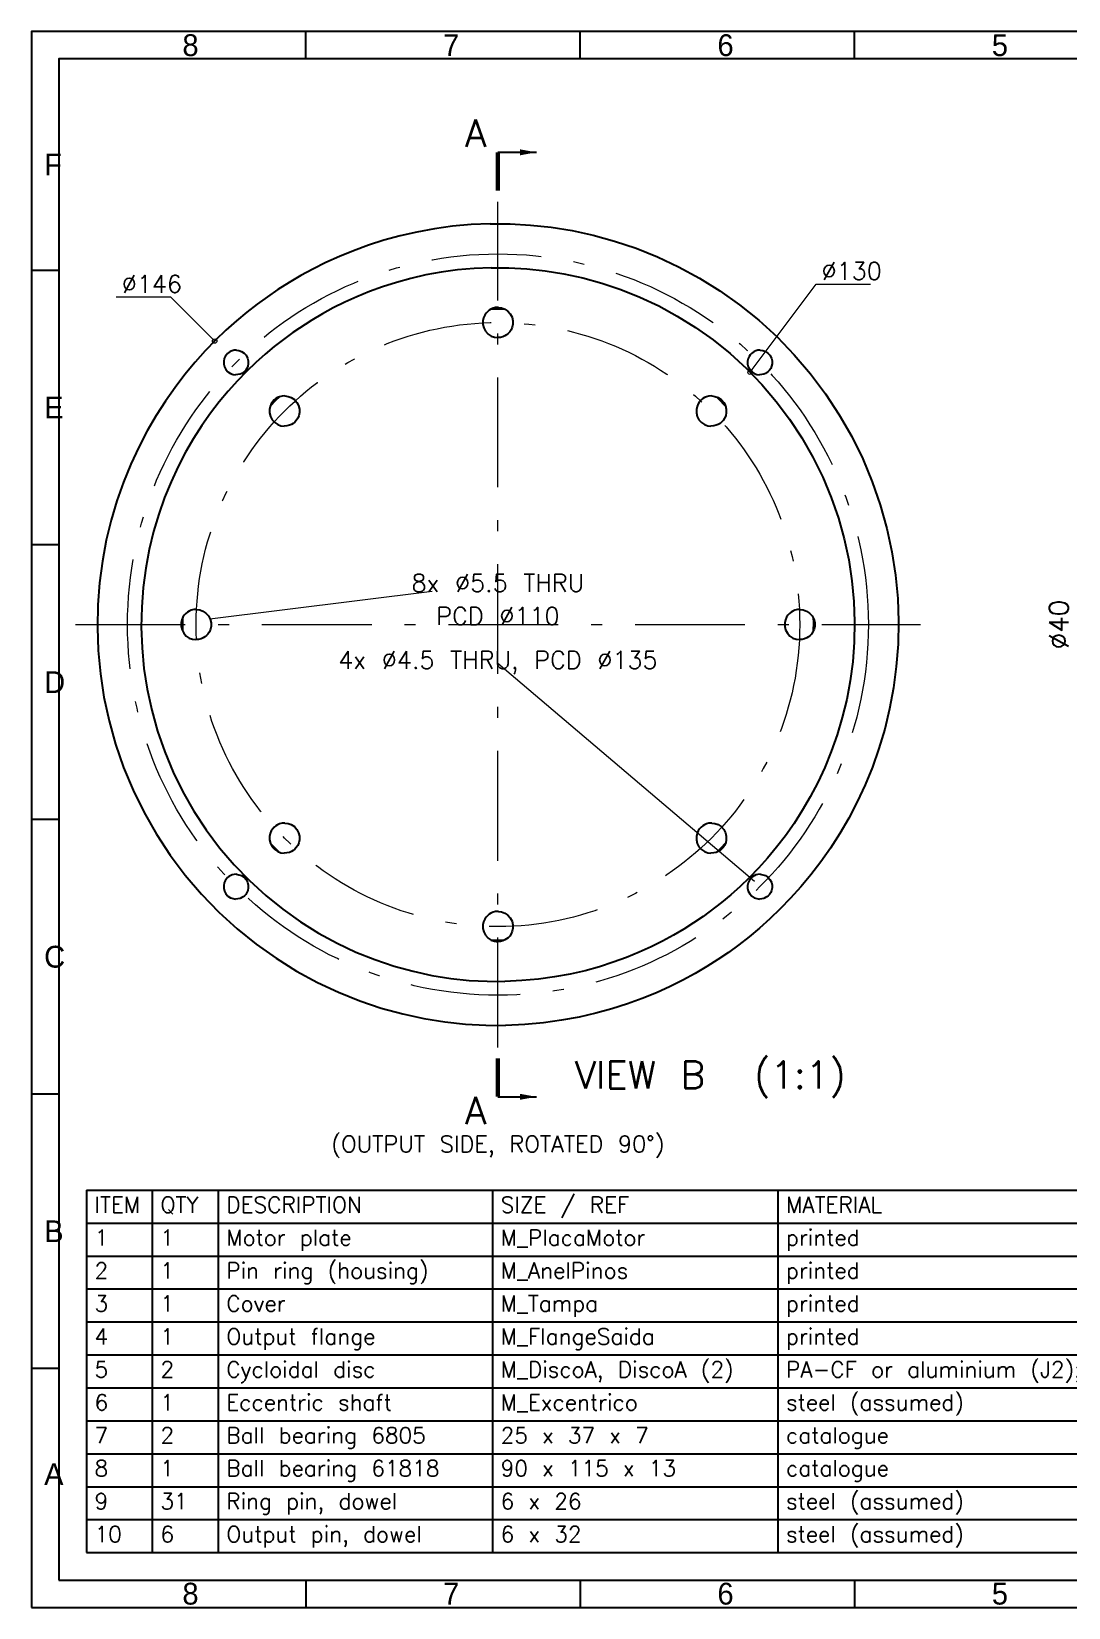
# Model space of a CAD drawing. Header units: millimetres. Extents: x 15 to 418, y 5 to 292.
# Drawn here: x 15 to 204, y 5 to 292 of the extents above; entities that cross this region are included whole.
import ezdxf
from ezdxf.enums import TextEntityAlignment as Align

# ---------------------------------------------------------------- set-up
doc = ezdxf.new("R2010")
doc.units = ezdxf.units.MM
doc.linetypes.add('CENTER', pattern=[34, 20, -6, 2, -6])
for name, color, linetype, lineweight in [('CENTER', 7, 'CENTER', 18), ('DIM', 7, 'Continuous', 18), ('FORMAT', 7, 'Continuous', 30), ('NOTES', 7, 'Continuous', 18), ('VISIBLE', 7, 'Continuous', 30)]:
    doc.layers.add(name, color=color, linetype=linetype, lineweight=lineweight)
doc.styles.add('SLDTEXTSTYLE0', font='txt.shx')

msp = doc.modelspace()

# ---------------------------------------------------------------- linework, layer by layer
at = {"layer": 'CENTER'}
for p, q in [((100, 107), (100, 261)), ((23, 184), (177, 184))]:
    msp.add_line(p, q, dxfattribs=at)
for radius in [67.5, 55]:
    msp.add_circle((100, 184), radius, dxfattribs=at)
at = {"layer": 'DIM'}
for p, q in [((145.96, 229.96), (157.98, 245.98)), ((157.98, 245.98), (167.92, 245.98)), ((40.38, 243.62), (30.45, 243.62)), ((48.38, 235.62), (40.38, 243.62)), ((88, 190), (47.5, 185)), ((100, 177), (146.73, 137.27))]:
    msp.add_line(p, q, dxfattribs=at)
for centre in [(48.38, 235.62), (145.96, 229.96)]:
    msp.add_circle(centre, 0.4, dxfattribs=at)
at = {"layer": 'FORMAT'}
for p, q in [((65, 287), (65, 292)), ((115, 287), (115, 292)), ((165, 287), (165, 292)), ((100, 270), (107, 270)), ((20, 248.5), (15, 248.5)), ((20, 198.5), (15, 198.5)), ((20, 148.5), (15, 148.5)), ((20, 98.5), (15, 98.5)), ((100, 98), (107, 98)), ((25, 81), (225, 81)), ((25, 81), (25, 15)), ((37, 81), (37, 15)), ((49, 81), (49, 15)), ((99, 81), (99, 15)), ((151, 81), (151, 15)), ((25, 75), (225, 75)), ((25, 69), (225, 69)), ((25, 63), (225, 63)), ((25, 57), (225, 57)), ((25, 51), (225, 51)), ((20, 48.5), (15, 48.5)), ((25, 45), (225, 45)), ((25, 39), (225, 39)), ((25, 33), (225, 33)), ((25, 27), (225, 27)), ((25, 21), (225, 21)), ((25, 15), (225, 15)), ((65, 10), (65, 5)), ((115, 10), (115, 5)), ((165, 10), (165, 5))]:
    msp.add_line(p, q, dxfattribs=at)
for points in [[(15, 5), (415, 5), (415, 292), (15, 292)], [(20, 10), (410, 10), (410, 287), (20, 287)]]:
    msp.add_lwpolyline(points, close=True, dxfattribs=at)
at = {"layer": 'FORMAT', "const_width": 0.8}
for points in [[(100, 263), (100, 270)], [(100, 105), (100, 98)]]:
    msp.add_lwpolyline(points, dxfattribs=at)
at = {"layer": 'FORMAT'}
for points in [[(107, 270), (104, 270.55), (104, 269.45)], [(107, 98), (104, 98.55), (104, 97.45)]]:
    msp.add_solid(points, dxfattribs=at)
at = {"layer": 'VISIBLE'}
for p, q in [((85.22, 255.49), (82.16, 254.79)), ((88.41, 256.07), (85.22, 255.49)), ((91.7, 256.53), (88.41, 256.07)), ((95.11, 256.84), (91.7, 256.53)), ((98.61, 256.99), (95.11, 256.84)), ((98.61, 256.99), (102.22, 256.97)), ((102.22, 256.97), (105.91, 256.76)), ((105.91, 256.76), (109.67, 256.36)), ((109.67, 256.36), (113.5, 255.74)), ((113.5, 255.74), (117.36, 254.91)), ((76.39, 253.08), (73.69, 252.09)), ((79.22, 253.98), (76.39, 253.08)), ((82.16, 254.79), (79.22, 253.98)), ((117.36, 254.91), (121.26, 253.84)), ((121.26, 253.84), (125.16, 252.53)), ((68.64, 249.92), (66.29, 248.75)), ((71.11, 251.04), (68.64, 249.92)), ((73.69, 252.09), (71.11, 251.04)), ((125.16, 252.53), (129.06, 250.97)), ((129.06, 250.97), (132.91, 249.16)), ((64.06, 247.54), (61.93, 246.29)), ((66.29, 248.75), (64.06, 247.54)), ((84.11, 247.03), (81.49, 246.31)), ((86.84, 247.66), (84.11, 247.03)), ((89.68, 248.18), (86.84, 247.66)), ((92.61, 248.58), (89.68, 248.18)), ((95.64, 248.85), (92.61, 248.58)), ((98.77, 248.99), (95.64, 248.85)), ((98.77, 248.99), (101.98, 248.97)), ((101.98, 248.97), (105.26, 248.79)), ((105.26, 248.79), (108.61, 248.43)), ((108.61, 248.43), (112.02, 247.88)), ((112.02, 247.88), (115.46, 247.13)), ((115.46, 247.13), (118.93, 246.18)), ((132.91, 249.16), (136.71, 247.1)), ((136.71, 247.1), (140.43, 244.78)), ((59.91, 245.01), (57.99, 243.7)), ((61.93, 246.29), (59.91, 245.01)), ((76.57, 244.63), (74.27, 243.69)), ((78.98, 245.51), (76.57, 244.63)), ((81.49, 246.31), (78.98, 245.51)), ((118.93, 246.18), (122.41, 245.02)), ((122.41, 245.02), (125.87, 243.63)), ((140.43, 244.78), (144.05, 242.22)), ((56.12, 242.34), (54.23, 240.87)), ((57.99, 243.7), (56.12, 242.34)), ((69.99, 241.66), (68, 240.57)), ((72.08, 242.7), (69.99, 241.66)), ((74.27, 243.69), (72.08, 242.7)), ((98.42, 241.25), (98.13, 241.02)), ((98.73, 241.44), (98.42, 241.25)), ((99.11, 241.6), (98.73, 241.44)), ((98.91, 241.49), (98.84, 241.49)), ((98.91, 241.49), (101.18, 241.48)), ((99.56, 241.72), (99.11, 241.6)), ((100.08, 241.75), (99.56, 241.72)), ((100.08, 241.75), (100.65, 241.67)), ((100.65, 241.67), (101.24, 241.45)), ((101.24, 241.45), (101.79, 241.09)), ((101.79, 241.09), (102.25, 240.58)), ((125.87, 243.63), (129.31, 242.02)), ((129.31, 242.02), (132.69, 240.18)), ((144.05, 242.22), (147.53, 239.41)), ((52.34, 239.3), (50.44, 237.6)), ((54.23, 240.87), (52.34, 239.3)), ((66.1, 239.46), (62.6, 237.16)), ((68, 240.57), (66.1, 239.46)), ((97.39, 239.85), (97.27, 239.29)), ((97.27, 239.29), (97.27, 238.66)), ((97.27, 238.66), (97.43, 238.02)), ((97.59, 240.33), (97.39, 239.85)), ((97.85, 240.72), (97.59, 240.33)), ((98.13, 241.02), (97.85, 240.72)), ((102.25, 240.58), (102.57, 239.98)), ((102.57, 239.98), (102.73, 239.34)), ((102.73, 238.71), (102.61, 238.15)), ((102.73, 239.34), (102.73, 238.71)), ((132.69, 240.18), (136, 238.12)), ((147.53, 239.41), (150.86, 236.37)), ((48.55, 235.78), (46.66, 233.84)), ((50.44, 237.6), (48.55, 235.78)), ((62.6, 237.16), (59.25, 234.64)), ((97.43, 238.02), (97.75, 237.42)), ((97.75, 237.42), (98.21, 236.91)), ((98.21, 236.91), (98.76, 236.55)), ((98.76, 236.55), (99.35, 236.33)), ((99.35, 236.33), (99.92, 236.25)), ((100.44, 236.28), (99.92, 236.25)), ((100.89, 236.4), (100.44, 236.28)), ((101.27, 236.56), (100.89, 236.4)), ((101.58, 236.75), (101.27, 236.56)), ((101.87, 236.98), (101.58, 236.75)), ((102.15, 237.28), (101.87, 236.98)), ((102.41, 237.67), (102.15, 237.28)), ((102.61, 238.15), (102.41, 237.67)), ((136, 238.12), (139.22, 235.84)), ((139.22, 235.84), (142.32, 233.34)), ((150.86, 236.37), (154.01, 233.11)), ((46.66, 233.84), (44.8, 231.77)), ((50.3, 232.82), (50.13, 232.43)), ((50.51, 233.13), (50.3, 232.82)), ((50.74, 233.38), (50.51, 233.13)), ((50.98, 233.57), (50.74, 233.38)), ((51.23, 233.73), (50.98, 233.57)), ((51.54, 233.86), (51.23, 233.73)), ((51.91, 233.95), (51.54, 233.86)), ((52.34, 233.98), (51.91, 233.95)), ((52.34, 233.98), (52.8, 233.91)), ((52.8, 233.91), (53.28, 233.74)), ((53.28, 233.74), (53.73, 233.44)), ((53.73, 233.44), (54.11, 233.03)), ((54.11, 233.03), (54.37, 232.53)), ((54.37, 232.53), (54.5, 232.01)), ((57.56, 233.24), (55.87, 231.73)), ((59.25, 234.64), (57.56, 233.24)), ((142.32, 233.34), (145.28, 230.63)), ((145.76, 232.82), (145.59, 232.43)), ((145.97, 233.13), (145.76, 232.82)), ((146.2, 233.38), (145.97, 233.13)), ((146.44, 233.57), (146.2, 233.38)), ((146.69, 233.73), (146.44, 233.57)), ((147, 233.86), (146.69, 233.73)), ((147.37, 233.95), (147, 233.86)), ((147.8, 233.98), (147.37, 233.95)), ((147.8, 233.98), (148.26, 233.91)), ((148.26, 233.91), (148.74, 233.74)), ((148.74, 233.74), (149.19, 233.44)), ((149.19, 233.44), (149.57, 233.03)), ((149.57, 233.03), (149.83, 232.53)), ((149.83, 232.53), (149.96, 232.01)), ((154.01, 233.11), (156.97, 229.65)), ((44.8, 231.77), (42.96, 229.56)), ((50.13, 232.43), (50.03, 231.97)), ((50.03, 231.97), (50.04, 231.45)), ((50.04, 231.45), (50.17, 230.93)), ((50.17, 230.93), (50.43, 230.44)), ((50.43, 230.44), (50.8, 230.02)), ((50.8, 230.02), (51.26, 229.72)), ((51.26, 229.72), (51.73, 229.55)), ((54.19, 230.11), (52.51, 228.38)), ((53, 229.6), (52.63, 229.51)), ((53.31, 229.73), (53, 229.6)), ((53.56, 229.89), (53.31, 229.73)), ((53.8, 230.08), (53.56, 229.89)), ((54.03, 230.33), (53.8, 230.08)), ((54.24, 230.64), (54.03, 230.33)), ((55.87, 231.73), (54.19, 230.11)), ((54.41, 231.03), (54.24, 230.64)), ((54.51, 231.5), (54.41, 231.03)), ((54.5, 232.01), (54.51, 231.5)), ((145.28, 230.63), (148.09, 227.73)), ((145.59, 232.43), (145.49, 231.97)), ((145.49, 231.97), (145.5, 231.45)), ((145.5, 231.45), (145.63, 230.93)), ((145.63, 230.93), (145.89, 230.44)), ((145.89, 230.44), (146.26, 230.02)), ((146.26, 230.02), (146.72, 229.72)), ((146.72, 229.72), (147.19, 229.55)), ((148.46, 229.6), (148.09, 229.51)), ((148.77, 229.73), (148.46, 229.6)), ((149.03, 229.89), (148.77, 229.73)), ((149.26, 230.08), (149.03, 229.89)), ((149.49, 230.33), (149.26, 230.08)), ((149.7, 230.64), (149.49, 230.33)), ((149.87, 231.03), (149.7, 230.64)), ((149.97, 231.5), (149.87, 231.03)), ((149.96, 232.01), (149.97, 231.5)), ((156.97, 229.65), (159.7, 226)), ((41.16, 227.2), (39.4, 224.7)), ((42.96, 229.56), (41.16, 227.2)), ((52.51, 228.38), (50.85, 226.53)), ((51.73, 229.55), (52.2, 229.48)), ((52.63, 229.51), (52.2, 229.48)), ((147.19, 229.55), (147.66, 229.48)), ((148.09, 229.51), (147.66, 229.48)), ((148.09, 227.73), (150.72, 224.65)), ((39.4, 224.7), (37.7, 222.06)), ((49.21, 224.56), (47.6, 222.47)), ((50.85, 226.53), (49.21, 224.56)), ((58.7, 224.22), (58.49, 223.74)), ((59.47, 224.79), (58.53, 223.81)), ((58.96, 224.61), (58.7, 224.22)), ((59.24, 224.91), (58.96, 224.61)), ((59.53, 225.14), (59.24, 224.91)), ((60.19, 225.48), (59.47, 224.79)), ((59.84, 225.33), (59.53, 225.14)), ((60.22, 225.49), (59.84, 225.33)), ((60.67, 225.6), (60.22, 225.49)), ((61.19, 225.64), (60.67, 225.6)), ((61.19, 225.64), (61.76, 225.56)), ((61.76, 225.56), (62.35, 225.34)), ((62.35, 225.34), (62.9, 224.98)), ((62.9, 224.98), (63.36, 224.47)), ((63.36, 224.47), (63.68, 223.87)), ((63.68, 223.87), (63.84, 223.23)), ((136.48, 224.22), (136.28, 223.74)), ((136.74, 224.61), (136.48, 224.22)), ((137.02, 224.91), (136.74, 224.61)), ((137.31, 225.14), (137.02, 224.91)), ((137.62, 225.33), (137.31, 225.14)), ((138, 225.49), (137.62, 225.33)), ((138.45, 225.6), (138, 225.49)), ((138.97, 225.64), (138.45, 225.6)), ((138.97, 225.64), (139.54, 225.56)), ((139.54, 225.56), (140.13, 225.34)), ((139.84, 225.45), (140.06, 225.25)), ((140.06, 225.25), (141.48, 223.78)), ((140.13, 225.34), (140.68, 224.98)), ((140.68, 224.98), (141.14, 224.47)), ((141.14, 224.47), (141.46, 223.87)), ((141.46, 223.87), (141.62, 223.23)), ((150.72, 224.65), (153.16, 221.4)), ((159.7, 226), (162.21, 222.19)), ((37.7, 222.06), (36.08, 219.26)), ((47.6, 222.47), (46.04, 220.24)), ((58.49, 223.74), (58.38, 223.18)), ((58.38, 223.18), (58.38, 222.55)), ((58.38, 222.55), (58.54, 221.91)), ((58.54, 221.91), (58.86, 221.31)), ((58.86, 221.31), (59.32, 220.8)), ((63.26, 221.17), (62.98, 220.87)), ((63.52, 221.56), (63.26, 221.17)), ((63.52, 221.56), (63.4, 221.38)), ((63.73, 222.04), (63.52, 221.56)), ((63.84, 222.6), (63.73, 222.04)), ((63.84, 223.23), (63.84, 222.6)), ((136.28, 223.74), (136.16, 223.18)), ((136.16, 223.18), (136.16, 222.55)), ((136.16, 222.55), (136.32, 221.91)), ((136.32, 221.91), (136.64, 221.31)), ((136.64, 221.31), (137.1, 220.8)), ((141.04, 221.17), (140.76, 220.87)), ((141.3, 221.56), (141.04, 221.17)), ((141.5, 222.04), (141.3, 221.56)), ((141.62, 222.6), (141.5, 222.04)), ((141.62, 223.23), (141.62, 222.6)), ((153.16, 221.4), (155.39, 218.01)), ((162.21, 222.19), (164.47, 218.24)), ((36.08, 219.26), (34.54, 216.31)), ((46.04, 220.24), (44.53, 217.89)), ((59.32, 220.8), (59.87, 220.44)), ((59.87, 220.44), (60.46, 220.22)), ((60.46, 220.22), (61.03, 220.14)), ((61.55, 220.18), (61.03, 220.14)), ((62, 220.29), (61.55, 220.18)), ((62.38, 220.45), (62, 220.29)), ((62.69, 220.64), (62.38, 220.45)), ((62.98, 220.87), (62.69, 220.64)), ((137.1, 220.8), (137.65, 220.44)), ((137.65, 220.44), (138.24, 220.22)), ((138.24, 220.22), (138.81, 220.14)), ((139.33, 220.18), (138.81, 220.14)), ((139.78, 220.29), (139.33, 220.18)), ((140.16, 220.45), (139.78, 220.29)), ((140.47, 220.64), (140.16, 220.45)), ((140.76, 220.87), (140.47, 220.64)), ((164.47, 218.24), (166.47, 214.18)), ((34.54, 216.31), (33.1, 213.21)), ((34.79, 216.8), (34.79, 216.79)), ((43.09, 215.4), (41.71, 212.77)), ((44.53, 217.89), (43.09, 215.4)), ((155.39, 218.01), (157.41, 214.49)), ((33.1, 213.21), (31.77, 209.96)), ((41.71, 212.77), (40.43, 210.01)), ((157.41, 214.49), (159.19, 210.87)), ((166.47, 214.18), (168.21, 210.02)), ((31.77, 209.96), (30.57, 206.56)), ((40.43, 210.01), (39.25, 207.12)), ((159.19, 210.87), (160.73, 207.16)), ((168.21, 210.02), (169.67, 205.79)), ((39.25, 207.12), (38.18, 204.09)), ((160.73, 207.16), (162.04, 203.4)), ((30.57, 206.56), (29.52, 203.02)), ((38.18, 204.09), (37.24, 200.94)), ((169.67, 205.79), (170.87, 201.52)), ((29.52, 203.02), (28.63, 199.34)), ((37.24, 200.94), (36.45, 197.66)), ((162.04, 203.4), (163.1, 199.6)), ((170.87, 201.52), (171.79, 197.24)), ((28.63, 199.34), (27.92, 195.53)), ((163.1, 199.6), (163.92, 195.79)), ((27.92, 195.53), (27.4, 191.61)), ((36.45, 197.66), (35.82, 194.27)), ((163.92, 195.79), (164.51, 191.98)), ((171.79, 197.24), (172.45, 192.97)), ((35.82, 194.27), (35.35, 190.78)), ((172.45, 192.97), (172.85, 188.72)), ((27.4, 191.61), (27.09, 187.58)), ((35.35, 190.78), (35.08, 187.19)), ((164.51, 191.98), (164.86, 188.21)), ((27.09, 187.58), (27, 183.47)), ((35.08, 187.19), (35, 183.52)), ((44.11, 186.6), (43.73, 186.44)), ((44.56, 186.72), (44.11, 186.6)), ((45.08, 186.75), (44.56, 186.72)), ((45.08, 186.75), (45.65, 186.67)), ((45.65, 186.67), (46.24, 186.46)), ((154.11, 186.6), (153.73, 186.44)), ((154.56, 186.72), (154.11, 186.6)), ((155.08, 186.75), (154.56, 186.72)), ((155.08, 186.75), (155.65, 186.67)), ((155.65, 186.67), (156.24, 186.46)), ((164.86, 188.21), (165, 184.48)), ((172.85, 188.72), (173, 184.53)), ((42.38, 184.85), (42.27, 184.29)), ((42.27, 184.29), (42.27, 183.66)), ((42.59, 185.33), (42.38, 184.85)), ((42.53, 185.2), (42.5, 183.58)), ((42.85, 185.72), (42.59, 185.33)), ((43.13, 186.02), (42.85, 185.72)), ((42.99, 185.87), (42.85, 185.72)), ((43.42, 186.25), (43.13, 186.02)), ((43.73, 186.44), (43.42, 186.25)), ((46.24, 186.46), (46.79, 186.09)), ((46.79, 186.09), (47.25, 185.58)), ((47.25, 185.58), (47.57, 184.98)), ((47.57, 184.98), (47.73, 184.34)), ((47.73, 183.71), (47.62, 183.15)), ((47.73, 184.34), (47.73, 183.71)), ((152.38, 184.85), (152.26, 184.29)), ((152.26, 184.29), (152.27, 183.66)), ((152.59, 185.33), (152.38, 184.85)), ((152.85, 185.72), (152.59, 185.33)), ((153.13, 186.02), (152.85, 185.72)), ((153.42, 186.25), (153.13, 186.02)), ((153.73, 186.44), (153.42, 186.25)), ((156.24, 186.46), (156.79, 186.09)), ((156.79, 186.09), (157.25, 185.58)), ((157.25, 185.58), (157.57, 184.98)), ((157.47, 185.16), (157.5, 184.42)), ((157.5, 184.42), (157.47, 182.8)), ((157.57, 184.98), (157.73, 184.34)), ((157.74, 183.71), (157.62, 183.15)), ((157.73, 184.34), (157.74, 183.71)), ((165, 184.48), (164.92, 180.81)), ((173, 184.53), (172.91, 180.42)), ((27, 183.47), (27.15, 179.28)), ((35, 183.52), (35.14, 179.79)), ((42.27, 183.66), (42.43, 183.02)), ((42.43, 183.02), (42.75, 182.42)), ((42.5, 183.58), (42.53, 182.84)), ((42.75, 182.42), (43.21, 181.91)), ((43.21, 181.91), (43.76, 181.54)), ((43.76, 181.54), (44.35, 181.33)), ((44.35, 181.33), (44.92, 181.25)), ((45.44, 181.28), (44.92, 181.25)), ((45.89, 181.4), (45.44, 181.28)), ((46.27, 181.56), (45.89, 181.4)), ((46.58, 181.75), (46.27, 181.56)), ((46.87, 181.98), (46.58, 181.75)), ((47.15, 182.28), (46.87, 181.98)), ((47.41, 182.67), (47.15, 182.28)), ((47.62, 183.15), (47.41, 182.67)), ((152.27, 183.66), (152.43, 183.02)), ((152.43, 183.02), (152.75, 182.42)), ((152.75, 182.42), (153.21, 181.91)), ((153.21, 181.91), (153.76, 181.54)), ((153.76, 181.54), (154.35, 181.33)), ((154.35, 181.33), (154.92, 181.25)), ((155.44, 181.28), (154.92, 181.25)), ((155.89, 181.4), (155.44, 181.28)), ((156.27, 181.56), (155.89, 181.4)), ((156.58, 181.75), (156.27, 181.56)), ((156.87, 181.98), (156.58, 181.75)), ((157.15, 182.28), (156.87, 181.98)), ((157.15, 182.28), (157.01, 182.13)), ((157.41, 182.67), (157.15, 182.28)), ((157.62, 183.15), (157.41, 182.67)), ((164.92, 180.81), (164.65, 177.22)), ((27.15, 179.28), (27.55, 175.03)), ((35.14, 179.79), (35.49, 176.02)), ((172.91, 180.42), (172.6, 176.39)), ((35.49, 176.02), (36.08, 172.21)), ((164.65, 177.22), (164.18, 173.73)), ((172.6, 176.39), (172.08, 172.47)), ((27.55, 175.03), (28.21, 170.76)), ((36.08, 172.21), (36.9, 168.4)), ((164.18, 173.73), (163.55, 170.34)), ((172.08, 172.47), (171.37, 168.66)), ((28.21, 170.76), (29.13, 166.48)), ((163.55, 170.34), (162.75, 167.06)), ((29.13, 166.48), (30.33, 162.21)), ((36.9, 168.4), (37.96, 164.6)), ((162.75, 167.06), (161.82, 163.91)), ((171.37, 168.66), (170.48, 164.98)), ((37.96, 164.6), (39.27, 160.84)), ((161.82, 163.91), (160.75, 160.88)), ((170.48, 164.98), (169.43, 161.44)), ((30.33, 162.21), (31.79, 157.98)), ((39.27, 160.84), (40.81, 157.13)), ((160.75, 160.88), (159.57, 157.99)), ((169.43, 161.44), (168.23, 158.04)), ((31.79, 157.98), (33.53, 153.82)), ((159.57, 157.99), (158.29, 155.23)), ((168.23, 158.04), (166.9, 154.79)), ((40.81, 157.13), (42.59, 153.51)), ((158.29, 155.23), (156.91, 152.6)), ((33.53, 153.82), (35.53, 149.76)), ((42.59, 153.51), (44.61, 149.99)), ((156.91, 152.6), (155.47, 150.11)), ((166.9, 154.79), (165.46, 151.69)), ((35.53, 149.76), (37.79, 145.81)), ((44.61, 149.99), (46.84, 146.6)), ((155.47, 150.11), (153.96, 147.76)), ((165.46, 151.69), (163.92, 148.74)), ((46.84, 146.6), (49.28, 143.35)), ((58.7, 146.44), (58.49, 145.96)), ((58.96, 146.83), (58.7, 146.44)), ((59.24, 147.13), (58.96, 146.83)), ((59.53, 147.36), (59.24, 147.13)), ((59.84, 147.55), (59.53, 147.36)), ((60.22, 147.71), (59.84, 147.55)), ((60.67, 147.82), (60.22, 147.71)), ((61.19, 147.86), (60.67, 147.82)), ((61.19, 147.86), (61.76, 147.78)), ((61.76, 147.78), (62.35, 147.56)), ((62.35, 147.56), (62.9, 147.2)), ((62.9, 147.2), (63.36, 146.69)), ((63.36, 146.69), (63.68, 146.09)), ((136.48, 146.44), (136.28, 145.96)), ((136.74, 146.83), (136.48, 146.44)), ((136.6, 146.62), (136.48, 146.44)), ((137.02, 147.13), (136.74, 146.83)), ((137.31, 147.36), (137.02, 147.13)), ((137.62, 147.55), (137.31, 147.36)), ((138, 147.71), (137.62, 147.55)), ((138.45, 147.82), (138, 147.71)), ((138.97, 147.86), (138.45, 147.82)), ((138.97, 147.86), (139.54, 147.78)), ((139.54, 147.78), (140.13, 147.56)), ((140.13, 147.56), (140.68, 147.2)), ((140.68, 147.2), (141.14, 146.69)), ((141.14, 146.69), (141.46, 146.09)), ((153.96, 147.76), (152.4, 145.53)), ((163.92, 148.74), (162.3, 145.94)), ((37.79, 145.81), (40.3, 142)), ((58.49, 145.96), (58.38, 145.4)), ((58.38, 145.4), (58.38, 144.77)), ((58.38, 144.77), (58.54, 144.13)), ((58.52, 144.22), (59.94, 142.75)), ((58.54, 144.13), (58.86, 143.53)), ((58.86, 143.53), (59.32, 143.02)), ((63.52, 143.78), (63.26, 143.39)), ((63.73, 144.26), (63.52, 143.78)), ((63.68, 146.09), (63.84, 145.45)), ((63.84, 144.82), (63.73, 144.26)), ((63.84, 145.45), (63.84, 144.82)), ((136.28, 145.96), (136.16, 145.4)), ((136.16, 145.4), (136.16, 144.77)), ((136.16, 144.77), (136.32, 144.13)), ((136.32, 144.13), (136.64, 143.53)), ((136.64, 143.53), (137.1, 143.02)), ((141.47, 144.19), (140.53, 143.21)), ((141.3, 143.78), (141.04, 143.39)), ((141.5, 144.26), (141.3, 143.78)), ((141.46, 146.09), (141.62, 145.45)), ((141.62, 144.82), (141.5, 144.26)), ((141.62, 145.45), (141.62, 144.82)), ((152.4, 145.53), (150.79, 143.44)), ((162.3, 145.94), (160.6, 143.3)), ((40.3, 142), (43.03, 138.35)), ((49.28, 143.35), (51.91, 140.27)), ((59.32, 143.02), (59.87, 142.66)), ((59.87, 142.66), (60.46, 142.44)), ((59.94, 142.75), (60.16, 142.55)), ((60.46, 142.44), (61.03, 142.36)), ((61.55, 142.4), (61.03, 142.36)), ((62, 142.51), (61.55, 142.4)), ((62.38, 142.67), (62, 142.51)), ((62.69, 142.86), (62.38, 142.67)), ((62.98, 143.09), (62.69, 142.86)), ((63.26, 143.39), (62.98, 143.09)), ((137.1, 143.02), (137.65, 142.66)), ((137.65, 142.66), (138.24, 142.44)), ((138.24, 142.44), (138.81, 142.36)), ((139.33, 142.4), (138.81, 142.36)), ((139.78, 142.51), (139.33, 142.4)), ((140.16, 142.67), (139.78, 142.51)), ((140.53, 143.21), (139.81, 142.52)), ((140.47, 142.86), (140.16, 142.67)), ((140.76, 143.09), (140.47, 142.86)), ((141.04, 143.39), (140.76, 143.09)), ((149.15, 141.47), (147.49, 139.62)), ((150.79, 143.44), (149.15, 141.47)), ((158.84, 140.8), (157.04, 138.44)), ((160.6, 143.3), (158.84, 140.8)), ((43.03, 138.35), (45.99, 134.89)), ((50.74, 137.92), (50.51, 137.67)), ((50.98, 138.11), (50.74, 137.92)), ((51.23, 138.27), (50.98, 138.11)), ((51.54, 138.4), (51.23, 138.27)), ((51.91, 138.49), (51.54, 138.4)), ((51.91, 140.27), (54.72, 137.37)), ((52.34, 138.52), (51.91, 138.49)), ((52.34, 138.52), (52.8, 138.45)), ((52.8, 138.45), (53.28, 138.28)), ((53.28, 138.28), (53.73, 137.98)), ((53.73, 137.98), (54.11, 137.56)), ((145.81, 137.89), (144.13, 136.27)), ((147.49, 139.62), (145.81, 137.89)), ((146.2, 137.92), (145.97, 137.67)), ((146.44, 138.11), (146.2, 137.92)), ((146.69, 138.27), (146.44, 138.11)), ((147, 138.4), (146.69, 138.27)), ((147.37, 138.49), (147, 138.4)), ((147.8, 138.52), (147.37, 138.49)), ((147.8, 138.52), (148.26, 138.45)), ((148.26, 138.45), (148.74, 138.28)), ((148.74, 138.28), (149.19, 137.98)), ((149.19, 137.98), (149.57, 137.56)), ((157.04, 138.44), (155.2, 136.23)), ((50.13, 136.97), (50.03, 136.5)), ((50.03, 136.5), (50.04, 135.99)), ((50.04, 135.99), (50.17, 135.47)), ((50.3, 137.36), (50.13, 136.97)), ((50.17, 135.47), (50.43, 134.97)), ((50.51, 137.67), (50.3, 137.36)), ((50.43, 134.97), (50.8, 134.56)), ((54.24, 135.18), (54.03, 134.87)), ((54.11, 137.56), (54.37, 137.07)), ((54.41, 135.57), (54.24, 135.18)), ((54.37, 137.07), (54.5, 136.55)), ((54.51, 136.03), (54.41, 135.57)), ((54.5, 136.55), (54.51, 136.03)), ((54.72, 137.37), (57.68, 134.66)), ((144.13, 136.27), (142.44, 134.76)), ((145.59, 136.97), (145.49, 136.5)), ((145.49, 136.5), (145.5, 135.99)), ((145.5, 135.99), (145.63, 135.47)), ((145.76, 137.36), (145.59, 136.97)), ((145.63, 135.47), (145.89, 134.97)), ((145.97, 137.67), (145.76, 137.36)), ((145.89, 134.97), (146.26, 134.56)), ((149.7, 135.18), (149.49, 134.87)), ((149.57, 137.56), (149.83, 137.07)), ((149.87, 135.57), (149.7, 135.18)), ((149.83, 137.07), (149.96, 136.55)), ((149.97, 136.03), (149.87, 135.57)), ((149.96, 136.55), (149.97, 136.03)), ((155.2, 136.23), (153.34, 134.16)), ((45.99, 134.89), (49.14, 131.63)), ((50.8, 134.56), (51.26, 134.26)), ((51.26, 134.26), (51.73, 134.09)), ((51.73, 134.09), (52.2, 134.02)), ((52.63, 134.05), (52.2, 134.02)), ((53, 134.14), (52.63, 134.05)), ((53.31, 134.27), (53, 134.14)), ((53.56, 134.43), (53.31, 134.27)), ((53.8, 134.62), (53.56, 134.43)), ((54.03, 134.87), (53.8, 134.62)), ((57.68, 134.66), (60.78, 132.16)), ((60.78, 132.16), (64, 129.88)), ((140.75, 133.36), (137.4, 130.84)), ((142.44, 134.76), (140.75, 133.36)), ((146.26, 134.56), (146.72, 134.26)), ((146.72, 134.26), (147.19, 134.09)), ((147.19, 134.09), (147.66, 134.02)), ((148.09, 134.05), (147.66, 134.02)), ((148.46, 134.14), (148.09, 134.05)), ((148.77, 134.27), (148.46, 134.14)), ((149.03, 134.43), (148.77, 134.27)), ((149.26, 134.62), (149.03, 134.43)), ((149.49, 134.87), (149.26, 134.62)), ((151.45, 132.22), (149.56, 130.4)), ((153.34, 134.16), (151.45, 132.22)), ((49.14, 131.63), (52.47, 128.59)), ((64, 129.88), (67.31, 127.82)), ((97.39, 129.85), (97.27, 129.29)), ((97.27, 129.29), (97.27, 128.66)), ((97.59, 130.33), (97.39, 129.85)), ((97.85, 130.72), (97.59, 130.33)), ((98.13, 131.02), (97.85, 130.72)), ((98.42, 131.25), (98.13, 131.02)), ((98.73, 131.44), (98.42, 131.25)), ((99.11, 131.6), (98.73, 131.44)), ((99.56, 131.72), (99.11, 131.6)), ((100.08, 131.75), (99.56, 131.72)), ((100.08, 131.75), (100.65, 131.67)), ((100.65, 131.67), (101.24, 131.45)), ((101.24, 131.45), (101.79, 131.09)), ((101.79, 131.09), (102.25, 130.58)), ((102.25, 130.58), (102.57, 129.98)), ((102.57, 129.98), (102.73, 129.34)), ((102.73, 129.34), (102.73, 128.71)), ((137.4, 130.84), (133.9, 128.54)), ((149.56, 130.4), (147.66, 128.7)), ((52.47, 128.59), (55.95, 125.78)), ((67.31, 127.82), (70.69, 125.98)), ((97.27, 128.66), (97.43, 128.02)), ((97.43, 128.02), (97.75, 127.42)), ((97.75, 127.42), (98.21, 126.91)), ((98.21, 126.91), (98.76, 126.55)), ((98.76, 126.55), (99.35, 126.33)), ((98.82, 126.52), (101.09, 126.51)), ((99.35, 126.33), (99.92, 126.25)), ((100.44, 126.28), (99.92, 126.25)), ((100.89, 126.4), (100.44, 126.28)), ((101.27, 126.56), (100.89, 126.4)), ((101.16, 126.51), (101.09, 126.51)), ((101.58, 126.75), (101.27, 126.56)), ((101.87, 126.98), (101.58, 126.75)), ((102.15, 127.28), (101.87, 126.98)), ((102.41, 127.67), (102.15, 127.28)), ((102.61, 128.15), (102.41, 127.67)), ((102.73, 128.71), (102.61, 128.15)), ((130.01, 126.34), (127.92, 125.3)), ((132, 127.42), (130.01, 126.34)), ((133.9, 128.54), (132, 127.42)), ((145.76, 127.13), (143.88, 125.66)), ((147.66, 128.7), (145.76, 127.13)), ((55.95, 125.78), (59.57, 123.22)), ((70.69, 125.98), (74.13, 124.37)), ((74.13, 124.37), (77.59, 122.98)), ((125.73, 124.31), (123.43, 123.37)), ((127.92, 125.3), (125.73, 124.31)), ((142, 124.3), (140.09, 122.99)), ((143.88, 125.66), (142, 124.3)), ((59.57, 123.22), (63.29, 120.9)), ((63.29, 120.9), (67.09, 118.84)), ((77.59, 122.98), (81.07, 121.82)), ((81.07, 121.82), (84.54, 120.87)), ((84.54, 120.87), (87.98, 120.12)), ((115.89, 120.97), (113.16, 120.34)), ((118.51, 121.69), (115.89, 120.97)), ((121.02, 122.49), (118.51, 121.69)), ((123.43, 123.37), (121.02, 122.49)), ((138.07, 121.71), (135.94, 120.46)), ((140.09, 122.99), (138.07, 121.71)), ((67.09, 118.84), (70.94, 117.03)), ((87.98, 120.12), (91.39, 119.57)), ((91.39, 119.57), (94.74, 119.21)), ((94.74, 119.21), (98.02, 119.03)), ((98.02, 119.03), (101.23, 119.01)), ((104.36, 119.15), (101.23, 119.01)), ((107.39, 119.42), (104.36, 119.15)), ((110.32, 119.83), (107.39, 119.42)), ((113.16, 120.34), (110.32, 119.83)), ((131.36, 118.08), (128.89, 116.96)), ((133.71, 119.25), (131.36, 118.08)), ((135.94, 120.46), (133.71, 119.25)), ((70.94, 117.03), (74.84, 115.47)), ((74.84, 115.47), (78.74, 114.16)), ((123.61, 114.92), (120.78, 114.02)), ((126.31, 115.91), (123.61, 114.92)), ((128.89, 116.96), (126.31, 115.91)), ((78.74, 114.16), (82.64, 113.09)), ((82.64, 113.09), (86.5, 112.26)), ((86.5, 112.26), (90.33, 111.64)), ((114.78, 112.51), (111.59, 111.93)), ((117.84, 113.21), (114.78, 112.51)), ((120.78, 114.02), (117.84, 113.21)), ((90.33, 111.64), (94.09, 111.24)), ((94.09, 111.24), (97.78, 111.03)), ((97.78, 111.03), (101.39, 111.01)), ((104.89, 111.16), (101.39, 111.01)), ((108.3, 111.47), (104.89, 111.16)), ((111.59, 111.93), (108.3, 111.47))]:
    msp.add_line(p, q, dxfattribs=at)

# ---------------------------------------------------------------- texts
at = {"layer": 'FORMAT', "style": 'SLDTEXTSTYLE0'}
for p in [(94, 271), (94, 93)]:
    msp.add_text('A', height=5, dxfattribs=at).set_placement(p)
at = {"layer": 'FORMAT', "char_height": 3.97, "attachment_point": 1}
for s, insert in [('8', (42.5, 291.5)), ('7', (90, 291.5)), ('6', (140, 291.5)), ('5', (190, 291.5)), ('F', (17.3, 269.75)), ('E', (17.3, 225.5)), ('D', (17.3, 175.5)), ('C', (17.3, 125.5)), ('B', (17.3, 75.5)), ('A', (17.3, 31.25)), ('8', (42.5, 9.5)), ('7', (90, 9.5)), ('6', (140, 9.5)), ('5', (190, 9.5))]:
    msp.add_mtext(s, dxfattribs=dict(at, insert=insert))
at = {"layer": 'NOTES', "style": 'SLDTEXTSTYLE0'}
for s, height, p in [('Ø130', 3.2, (158.98, 246.78)), ('Ø146', 3.2, (31.45, 244.42)), ('ITEM', 2.9, (26.5, 76.9)), ('QTY', 2.9, (38.5, 76.9)), ('DESCRIPTION', 2.9, (50.5, 76.9)), ('SIZE / REF', 2.9, (100.5, 76.9)), ('MATERIAL', 2.9, (152.5, 76.9)), ('1', 2.9, (26.5, 70.9)), ('1', 2.9, (38.5, 70.9)), ('Motor plate', 2.9, (50.5, 70.9)), ('M_PlacaMotor', 2.9, (100.5, 70.9)), ('printed', 2.9, (152.5, 70.9)), ('2', 2.9, (26.5, 64.9)), ('1', 2.9, (38.5, 64.9)), ('Pin ring (housing)', 2.9, (50.5, 64.9)), ('M_AnelPinos', 2.9, (100.5, 64.9)), ('printed', 2.9, (152.5, 64.9)), ('3', 2.9, (26.5, 58.9)), ('1', 2.9, (38.5, 58.9)), ('Cover', 2.9, (50.5, 58.9)), ('M_Tampa', 2.9, (100.5, 58.9)), ('printed', 2.9, (152.5, 58.9)), ('4', 2.9, (26.5, 52.9)), ('1', 2.9, (38.5, 52.9)), ('Output flange', 2.9, (50.5, 52.9)), ('M_FlangeSaida', 2.9, (100.5, 52.9)), ('printed', 2.9, (152.5, 52.9)), ('5', 2.9, (26.5, 46.9)), ('2', 2.9, (38.5, 46.9)), ('Cycloidal disc', 2.9, (50.5, 46.9)), ('M_DiscoA, DiscoA (2)', 2.9, (100.5, 46.9)), ('PA-CF or aluminium (J2); PETG for tests', 2.9, (152.5, 46.9)), ('6', 2.9, (26.5, 40.9)), ('1', 2.9, (38.5, 40.9)), ('Eccentric shaft', 2.9, (50.5, 40.9)), ('M_Excentrico', 2.9, (100.5, 40.9)), ('steel (assumed)', 2.9, (152.5, 40.9)), ('7', 2.9, (26.5, 34.9)), ('2', 2.9, (38.5, 34.9)), ('Ball bearing 6805', 2.9, (50.5, 34.9)), ('25 x 37 x 7', 2.9, (100.5, 34.9)), ('catalogue', 2.9, (152.5, 34.9)), ('8', 2.9, (26.5, 28.9)), ('1', 2.9, (38.5, 28.9)), ('Ball bearing 61818', 2.9, (50.5, 28.9)), ('90 x 115 x 13', 2.9, (100.5, 28.9)), ('catalogue', 2.9, (152.5, 28.9)), ('Ring pin, dowel', 2.9, (50.5, 22.9)), ('steel (assumed)', 2.9, (152.5, 22.9)), ('9', 2.9, (26.5, 22.9)), ('31', 2.9, (38.5, 22.9)), ('6 x 26', 2.9, (100.5, 22.9)), ('steel (assumed)', 2.9, (152.5, 16.9)), ('10', 2.9, (26.5, 16.9)), ('6', 2.9, (38.5, 16.9)), ('Output pin, dowel', 2.9, (50.5, 16.9)), ('6 x 32', 2.9, (100.5, 16.9))]:
    msp.add_text(s, height=height, dxfattribs=at).set_placement(p)
for s, height, p in [('8x Ø5.5 THRU', 3.2, (100, 189)), ('PCD Ø110', 3.2, (100, 183)), ('4x Ø4.5 THRU, PCD Ø135', 3.2, (100, 175)), ('(OUTPUT SIDE, ROTATED 90°)', 3, (100, 87))]:
    msp.add_text(s, height=height, dxfattribs=at).set_placement(p, align=Align.BOTTOM_CENTER)
msp.add_text('Ø40', height=3.5, rotation=90, dxfattribs=at).set_placement((205, 184), align=Align.BOTTOM_CENTER)
msp.add_text('VIEW B  (1:1)', height=5, dxfattribs=at).set_placement((114, 98), align=Align.BOTTOM_LEFT)

doc.saveas('drawing.dxf')
